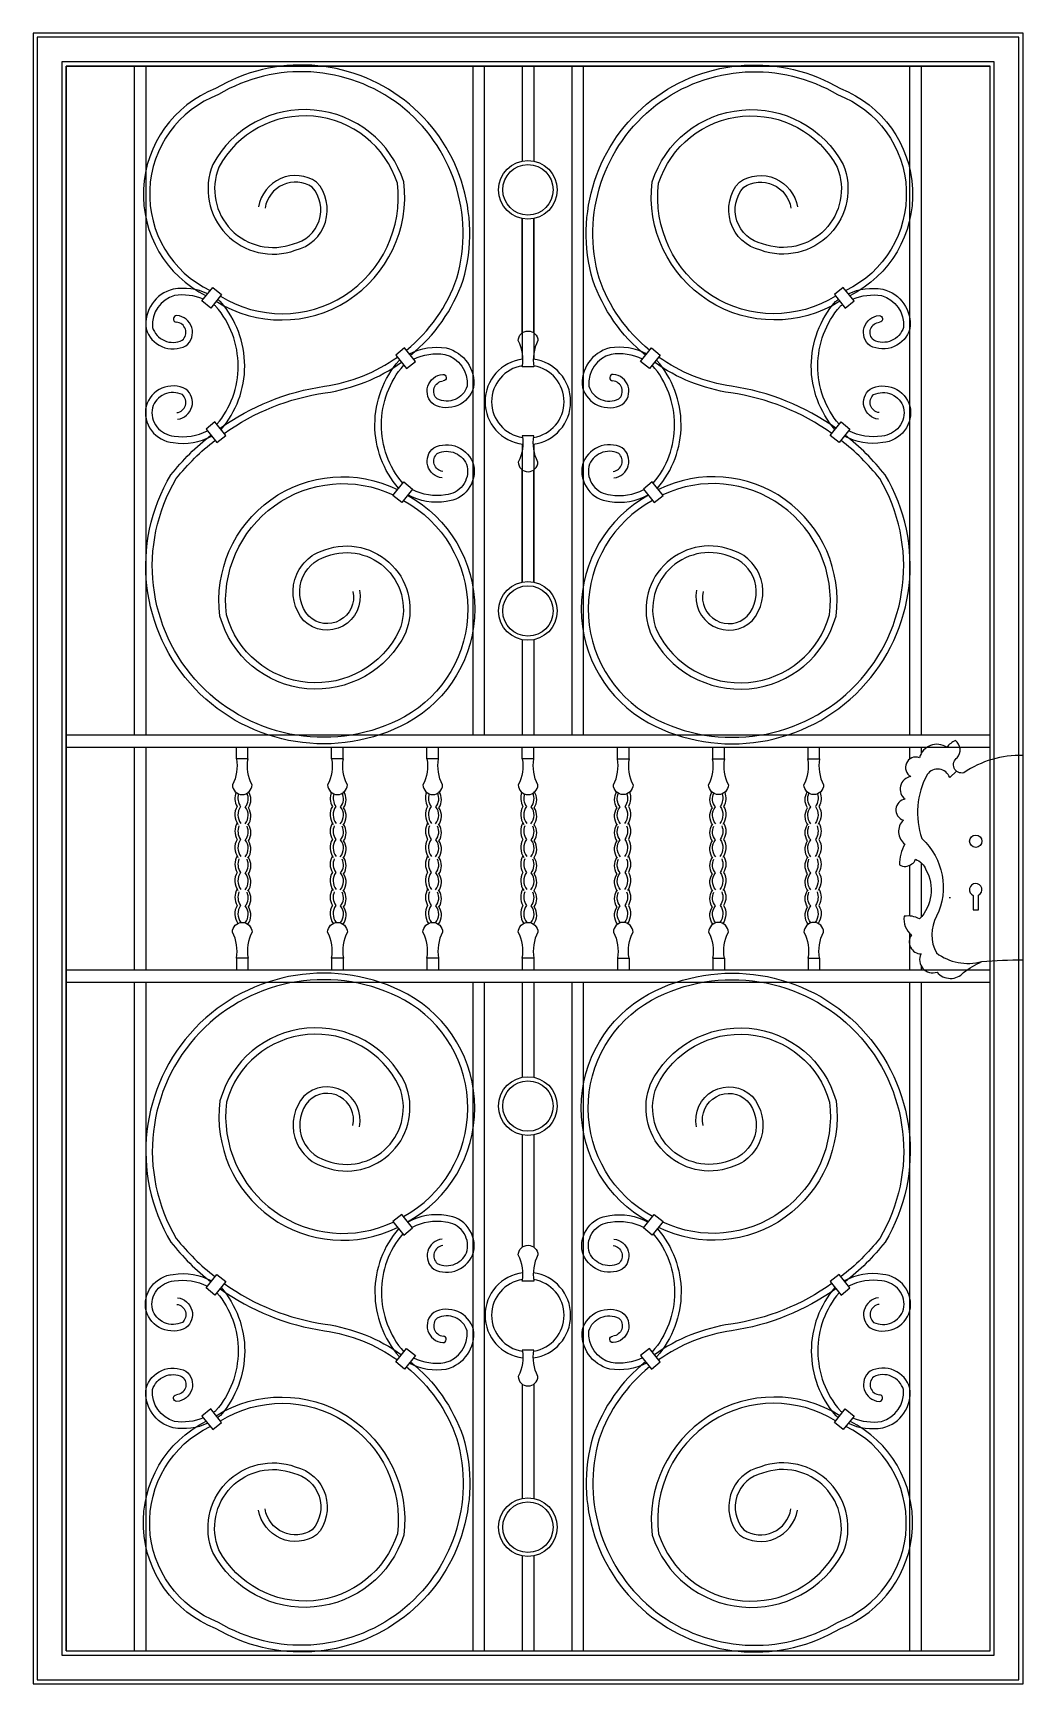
# Model space of a CAD drawing. Header units: metres. Extents: x 0 to 1200, y 0 to 2000.
import ezdxf

# ---------------------------------------------------------------- set-up
doc = ezdxf.new("R2010")
doc.units = ezdxf.units.M
for name, color, linetype in [('3', 3, 'Continuous'), ('4', 4, 'Continuous'), ('BH', 3, 'Continuous')]:
    doc.layers.add(name, color=color, linetype=linetype)

msp = doc.modelspace()

# ---------------------------------------------------------------- hatches: boundary and pattern name
at = {"layer": 'BH'}
h = msp.add_hatch(dxfattribs=at)
h.set_pattern_fill('DOTS', scale=95)
h.paths.add_polyline_path([(1054.96, 1046.57, 0.46), (1056.96, 1017.34, 0.14), (1050.16, 992.26, 0.33), (1065.08, 993.52, 0.24), (1069.65, 999.09, -0.21), (1082.33, 986.42, -0.33), (1074.45, 926.75, 0.18), (1056.06, 929.97, 0.27), (1064.65, 907.44, 0.59), (1076.47, 884.37, 0.68), (1095.8, 862.37, 0.46), (1128.03, 861.87, -0.05), (1149.84, 875.11, -0.23), (1095.08, 885.53, -0.26), (1095.34, 930.03, 0.33), (1077.4, 1024.04, -0.21), (1083.93, 1101.93, -0.6), (1111.14, 1098.2), (1119.42, 1105.88, -0.5), (1120.29, 1122.14, 0.44), (1118, 1142.75, 0.12), (1107.69, 1134.73, 0.51), (1074.45, 1122.14, 0.93), (1064.13, 1099.24, 0.67), (1057.25, 1071.76, 0.81)])
h = msp.add_hatch(dxfattribs=at)
h.set_pattern_fill('DOTS', scale=200)
h.paths.add_polyline_path([(1199.05, 1124.78, 0.16), (1128.32, 1103.82, -0.24), (1119.42, 1105.88), (1111.14, 1098.2, 0.6), (1083.93, 1101.93, 0.21), (1077.4, 1024.04, -0.33), (1095.34, 930.03, 0.26), (1095.08, 885.53, 0.23), (1149.84, 875.11), (1150.09, 875.23, -0.02), (1199.05, 877.16)])
h.paths.add_polyline_path([(1150.18, 1020.93, -1), (1135.18, 1020.93, -1)])
h.paths.add_polyline_path([(1146.15, 955.51), (1146.15, 937.64), (1139.77, 937.64), (1139.77, 955.25, -4.48)])

# ---------------------------------------------------------------- linework, layer by layer
at = {"layer": '3'}
for p, q in [((40, 1960), (1160, 1960)), ((40, 40), (40, 1960)), ((123, 1150), (123, 1960)), ((137, 1150), (137, 1960)), ((533, 1960), (533, 1150)), ((547, 1960), (547, 1150)), ((593, 1960), (593, 1845)), ((607, 1960), (607, 1844.96)), ((653, 1960), (653, 1150)), ((667, 1960), (667, 1150)), ((1063, 1150), (1063, 1960)), ((1077, 1150), (1077, 1960)), ((1160, 40), (1160, 1960)), ((593, 1636.7), (593, 1775.2)), ((593, 1775.2), (593, 1604.85)), ((607, 1636.84), (607, 1775.24)), ((607, 1775.24), (607, 1604.8)), ((593, 1501.99), (593, 1334.8)), ((607, 1502.04), (607, 1334.76)), ((593, 1334.8), (593, 1470.93)), ((607, 1334.76), (607, 1470.79)), ((593, 1265), (593, 1150)), ((607, 1265.04), (607, 1150)), ((40, 1150), (1160, 1150)), ((40, 1135), (1160, 1135)), ((123, 865), (123, 1135)), ((137, 865), (137, 1135)), ((246.5, 1120.85), (246.5, 1135)), ((260.5, 1119.71), (260.5, 1135)), ((362, 1120.85), (362, 1135)), ((376, 1119.71), (376, 1135)), ((477.5, 1120.85), (477.5, 1135)), ((491.5, 1119.71), (491.5, 1135)), ((593, 1120.85), (593, 1135)), ((607, 1119.71), (607, 1135)), ((708.5, 1119.71), (708.5, 1135)), ((722.5, 1120.85), (722.5, 1135)), ((824, 1119.71), (824, 1135)), ((838, 1120.85), (838, 1135)), ((939.5, 1119.71), (939.5, 1135)), ((953.5, 1120.85), (953.5, 1135)), ((1063, 1120.74), (1063, 1135)), ((1077, 1127.98), (1077, 1135)), ((1063, 1099.03), (1063, 1099.92)), ((1063, 930.33), (1063, 992.05)), ((1077, 929.6), (1077, 994.37)), ((1063, 865), (1063, 908.9)), ((260.5, 880.29), (260.5, 865)), ((376, 880.29), (376, 865)), ((491.5, 880.29), (491.5, 865)), ((607, 880.29), (607, 865)), ((708.5, 880.29), (708.5, 865)), ((824, 880.29), (824, 865)), ((939.5, 880.29), (939.5, 865)), ((40, 865), (1160, 865)), ((246.5, 879.15), (246.5, 865)), ((362, 879.15), (362, 865)), ((477.5, 879.15), (477.5, 865)), ((593, 879.15), (593, 865)), ((722.5, 879.15), (722.5, 865)), ((838, 879.15), (838, 865)), ((953.5, 879.15), (953.5, 865)), ((1077, 865), (1077, 869)), ((40, 850), (1160, 850)), ((123, 40), (123, 850)), ((137, 40), (137, 850)), ((533, 850), (533, 40)), ((547, 850), (547, 40)), ((593, 850), (593, 735)), ((607, 850), (607, 734.96)), ((653, 850), (653, 40)), ((667, 850), (667, 40)), ((1063, 40), (1063, 850)), ((1077, 40), (1077, 850)), ((593, 665.2), (593, 529.07)), ((607, 665.24), (607, 529.21)), ((593, 363.3), (593, 224.8)), ((607, 363.16), (607, 224.76)), ((593, 155), (593, 40)), ((607, 155.04), (607, 40)), ((40, 40), (1160, 40))]:
    msp.add_line(p, q, dxfattribs=at)
for points in [[(1195, 5), (1195, 1995), (5, 1995), (5, 5)], [(1165, 35), (1165, 1965), (35, 1965), (35, 35)]]:
    msp.add_lwpolyline(points, close=True, dxfattribs=at)
for points in [[(457.62, 1609.65, 0.14), (521.33, 1700.45, 0.68), (221.23, 1932.66, 0.65), (209.71, 1681.69)], [(742.38, 1609.65, -0.14), (678.67, 1700.45, -0.68), (978.77, 1932.66, -0.65), (990.29, 1681.69)], [(452.6, 1615.88, 0.14), (513.71, 1702.89, 0.68), (224.71, 1925.43, 0.66), (214.86, 1688.08)], [(747.4, 1615.88, -0.14), (686.29, 1702.89, -0.68), (975.29, 1925.43, -0.66), (985.14, 1688.08)], [(222.1, 1675.02, 0.63), (449.51, 1819.77, 0.66), (217.95, 1840.81, 0.65), (317.89, 1736.89, 0.57), (343.8, 1819.5, 0.55), (273.47, 1789.25)], [(977.9, 1675.02, -0.63), (750.49, 1819.77, -0.66), (982.05, 1840.81, -0.65), (882.11, 1736.89, -0.57), (856.2, 1819.5, -0.55), (926.53, 1789.25)], [(227.15, 1681.3, 0.63), (441.66, 1818.05, 0.66), (225.21, 1837.43, 0.65), (315.65, 1744.58, 0.57), (338.5, 1813.41, 0.54), (281.36, 1787.96)], [(972.85, 1681.3, -0.63), (758.34, 1818.05, -0.66), (974.79, 1837.43, -0.65), (884.35, 1744.58, -0.57), (861.5, 1813.41, -0.54), (918.64, 1787.96)], [(211.73, 1684.19, 0.15), (170.08, 1689.67, 0.38), (136.99, 1641.77, 0.47), (185.37, 1621.12, 0.69), (174.29, 1657.71, 0.98), (173.75, 1649.73)], [(206.53, 1677.74, 0.14), (171.7, 1681.83, 0.37), (144.86, 1643.39, 0.46), (181.01, 1627.89, 0.67), (173.75, 1649.73)], [(988.27, 1684.19, -0.15), (1029.92, 1689.67, -0.38), (1063.01, 1641.77, -0.47), (1014.63, 1621.12, -0.69), (1025.71, 1657.71, -0.98), (1026.25, 1649.73)], [(993.47, 1677.74, -0.14), (1028.3, 1681.83, -0.37), (1055.14, 1643.39, -0.46), (1018.99, 1627.89, -0.67), (1026.25, 1649.73)], [(222.84, 1525.98, 0.18), (248.67, 1596.74, 0.18), (221.77, 1668.76, 0.01), (218.83, 1670.96, 0.01)], [(227.95, 1519.64, 0.18), (256.67, 1596.74, 0.18), (227.33, 1674.56, 0.02), (223.86, 1677.2, 0.02)], [(972.05, 1519.64, -0.18), (943.33, 1596.74, -0.18), (972.67, 1674.56, -0.02), (976.14, 1677.2, -0.02)], [(977.16, 1525.98, -0.18), (951.33, 1596.74, -0.18), (978.23, 1668.76, -0.01), (981.17, 1670.96, -0.01)], [(226.76, 1521.12, -0.12), (353.17, 1572.04, 0.12), (441.64, 1607.45, 0.12)], [(231.79, 1514.88, -0.12), (354.32, 1564.12, 0.12), (446.67, 1601.21, 0.12)], [(443.09, 1448.46, -0.18), (414.41, 1525.52, -0.18), (443.75, 1603.34), (444.48, 1603.92)], [(456.18, 1611.44, -0.16), (501, 1618.44, -0.38), (534.09, 1570.54, -0.47), (485.71, 1549.9, -0.69), (496.78, 1586.48, -0.98), (497.32, 1578.5)], [(461.32, 1605.06, -0.15), (499.37, 1610.6, -0.37), (526.22, 1572.17, -0.46), (490.06, 1556.66, -0.67), (497.32, 1578.5)], [(743.82, 1611.44, 0.16), (699, 1618.44, 0.38), (665.91, 1570.54, 0.47), (714.29, 1549.9, 0.69), (703.22, 1586.48, 0.98), (702.68, 1578.5)], [(738.68, 1605.06, 0.15), (700.63, 1610.6, 0.37), (673.78, 1572.17, 0.46), (709.94, 1556.66, 0.67), (702.68, 1578.5)], [(968.21, 1514.88, 0.12), (845.68, 1564.12, -0.12), (753.33, 1601.21, -0.12)], [(756.91, 1448.46, 0.18), (785.59, 1525.52, 0.18), (756.25, 1603.34), (755.52, 1603.92)], [(973.24, 1521.12, 0.12), (846.83, 1572.04, -0.12), (758.36, 1607.45, -0.12)], [(448.19, 1454.8, -0.18), (422.41, 1525.52, -0.18), (449.31, 1597.54), (449.5, 1597.69)], [(751.81, 1454.8, 0.18), (777.59, 1525.52, 0.18), (750.69, 1597.54), (750.5, 1597.69)], [(175.27, 1532.18, 0.67), (185.37, 1568.66, 0.47), (136.99, 1548.02, 0.45), (170.08, 1503.82, 0.17), (216.58, 1511.72, 0.17)], [(174.36, 1540.13, 0.65), (181.02, 1561.9, 0.46), (144.76, 1546.08, 0.45), (171.06, 1511.76, 0.16), (211.47, 1518.06, 0.16)], [(1024.73, 1532.18, -0.67), (1014.63, 1568.66, -0.47), (1063.01, 1548.02, -0.45), (1029.92, 1503.82, -0.17), (983.42, 1511.72, -0.17)], [(1025.64, 1540.13, -0.65), (1018.98, 1561.9, -0.46), (1055.24, 1546.08, -0.45), (1028.94, 1511.76, -0.16), (988.53, 1518.06, -0.16)], [(454.12, 1440.11, -0.59), (454.03, 1164.43, -0.76), (167.13, 1464.78, -0.06), (215.67, 1512.85)], [(449.02, 1433.79), (449.12, 1433.73, -0.59), (450.22, 1171.47, -0.76), (173.73, 1460.22, -0.06), (220.69, 1506.62)], [(495.8, 1460.96, -0.67), (485.71, 1497.43, -0.47), (534.09, 1476.79, -0.45), (501, 1432.59, -0.17), (454.44, 1440.52, -0.17)], [(745.88, 1440.11, 0.59), (745.97, 1164.43, 0.76), (1032.87, 1464.78, 0.06), (984.33, 1512.85)], [(704.2, 1460.96, 0.67), (714.29, 1497.43, 0.47), (665.91, 1476.79, 0.45), (699, 1432.59, 0.17), (745.56, 1440.52, 0.17)], [(750.98, 1433.79), (750.88, 1433.73, 0.59), (749.78, 1171.47, 0.76), (1026.27, 1460.22, 0.06), (979.31, 1506.62)], [(496.72, 1468.9, -0.65), (490.06, 1490.67, -0.46), (526.32, 1474.85, -0.45), (500.02, 1440.54, -0.16), (459.55, 1446.86, -0.16)], [(703.28, 1468.9, 0.65), (709.94, 1490.67, 0.46), (673.68, 1474.85, 0.45), (699.98, 1440.54, 0.16), (740.45, 1446.86, 0.16)], [(395.62, 1324.95, -0.74), (328.42, 1288.01, -0.55), (353.68, 1373.93, -0.65), (451.35, 1272.86, -0.69), (226.65, 1293.49, -0.6), (441.77, 1446.83, -0.6)], [(804.38, 1324.95, 0.74), (871.58, 1288.01, 0.55), (846.32, 1373.93, 0.65), (748.65, 1272.86, 0.69), (973.35, 1293.49, 0.6), (758.23, 1446.83, 0.6)], [(387.8, 1323.27, -0.74), (334.23, 1293.51, -0.55), (356.13, 1366.31, -0.65), (444.02, 1276.09, -0.69), (234.52, 1295.05, -0.59), (436.62, 1440.43, -0.59)], [(812.2, 1323.27, 0.74), (865.77, 1293.51, 0.55), (843.87, 1366.31, 0.65), (755.98, 1276.09, 0.69), (965.48, 1295.05, 0.59), (763.38, 1440.43, 0.59)], [(1200, 1124.75, 0.16), (1128.32, 1103.82, -0.84), (1120.29, 1122.14, 0.44), (1118, 1142.75, 0.12), (1107.69, 1134.73, 0.51), (1074.45, 1122.14, 0.93), (1064.13, 1099.24, 0.67), (1057.25, 1071.76, 0.81), (1054.96, 1046.57, 0.46), (1056.96, 1017.34, 0.14), (1050.16, 992.26, 0.33), (1065.08, 993.52, 0.24), (1069.65, 999.09, -0.21), (1082.33, 986.42, -0.33), (1074.45, 926.75, 0.18), (1056.06, 929.97, 0.27), (1064.65, 907.44, 0.59), (1076.47, 884.37, 0.68), (1095.8, 862.37, 0.46), (1128.03, 861.87, -0.05), (1150.09, 875.23, -0.02), (1200, 877.15, -0.02)], [(241.67, 1089.17, 0.98), (265.53, 1089.17, -0.17), (260.7, 1120.9), (246.49, 1120.9, -0.17), (241.67, 1089.17)], [(357.17, 1089.17, 0.98), (381.03, 1089.17, -0.17), (376.2, 1120.9), (361.99, 1120.9, -0.17), (357.17, 1089.17)], [(472.67, 1089.17, 0.98), (496.53, 1089.17, -0.17), (491.7, 1120.9), (477.49, 1120.9, -0.17), (472.67, 1089.17)], [(588.17, 1089.17, 0.98), (612.03, 1089.17, -0.17), (607.2, 1120.9), (592.99, 1120.9, -0.17), (588.17, 1089.17)], [(727.33, 1089.17, -0.98), (703.47, 1089.17, 0.17), (708.3, 1120.9), (722.51, 1120.9, 0.17), (727.33, 1089.17)], [(842.83, 1089.17, -0.98), (818.97, 1089.17, 0.17), (823.8, 1120.9), (838.01, 1120.9, 0.17), (842.83, 1089.17)], [(958.33, 1089.17, -0.98), (934.47, 1089.17, 0.17), (939.3, 1120.9), (953.51, 1120.9, 0.17), (958.33, 1089.17)], [(1119.42, 1105.88), (1111.14, 1098.2, 0.6), (1083.93, 1101.93, 0.21), (1077.4, 1024.04, -0.33), (1095.34, 930.03, 0.26), (1095.08, 885.53, 0.23), (1149.84, 875.11)], [(246.01, 1080.19, 0.22), (247.34, 1063.07)], [(261.05, 1061.27, 0.3), (261.05, 1081.27)], [(361.51, 1080.19, 0.22), (362.84, 1063.07)], [(376.55, 1061.27, 0.3), (376.55, 1081.27)], [(477.01, 1080.19, 0.22), (478.34, 1063.07)], [(492.05, 1061.27, 0.3), (492.05, 1081.27)], [(592.51, 1080.19, 0.22), (593.84, 1063.07)], [(607.55, 1061.27, 0.3), (607.55, 1081.27)], [(707.95, 1061.27, -0.3), (707.95, 1081.27)], [(722.99, 1080.19, -0.22), (721.66, 1063.07)], [(823.45, 1061.27, -0.3), (823.45, 1081.27)], [(838.49, 1080.19, -0.22), (837.16, 1063.07)], [(938.95, 1061.27, -0.3), (938.95, 1081.27)], [(953.99, 1080.19, -0.22), (952.66, 1063.07)], [(247.34, 1063.07, 0.29), (248.41, 1041.35, 0.25)], [(251.61, 1063.07, 0.34), (252.09, 1042.44, 0.25)], [(249.17, 1078.31, 0.24), (251.61, 1063.07)], [(256.99, 1042.04, 0.36), (257.37, 1062.5)], [(257.37, 1062.5, 0.28), (259.4, 1079.17)], [(260.42, 1040.39, 0.32), (261.05, 1061.27)], [(362.84, 1063.07, 0.29), (363.91, 1041.35, 0.25)], [(367.11, 1063.07, 0.34), (367.59, 1042.44, 0.25)], [(364.67, 1078.31, 0.24), (367.11, 1063.07)], [(372.49, 1042.04, 0.36), (372.87, 1062.5)], [(372.87, 1062.5, 0.28), (374.9, 1079.17)], [(375.92, 1040.39, 0.32), (376.55, 1061.27)], [(478.34, 1063.07, 0.29), (479.41, 1041.35, 0.25)], [(482.61, 1063.07, 0.34), (483.09, 1042.44, 0.25)], [(480.17, 1078.31, 0.24), (482.61, 1063.07)], [(487.99, 1042.04, 0.36), (488.37, 1062.5)], [(488.37, 1062.5, 0.28), (490.4, 1079.17)], [(491.42, 1040.39, 0.32), (492.05, 1061.27)], [(593.84, 1063.07, 0.29), (594.91, 1041.35, 0.25)], [(598.11, 1063.07, 0.34), (598.59, 1042.44, 0.25)], [(595.67, 1078.31, 0.24), (598.11, 1063.07)], [(603.49, 1042.04, 0.36), (603.87, 1062.5)], [(603.87, 1062.5, 0.28), (605.9, 1079.17)], [(606.92, 1040.39, 0.32), (607.55, 1061.27)], [(708.58, 1040.39, -0.32), (707.95, 1061.27)], [(712.01, 1042.04, -0.36), (711.63, 1062.5)], [(711.63, 1062.5, -0.28), (709.6, 1079.17)], [(717.39, 1063.07, -0.34), (716.91, 1042.44, -0.25)], [(719.83, 1078.31, -0.24), (717.39, 1063.07)], [(721.66, 1063.07, -0.29), (720.59, 1041.35, -0.25)], [(824.08, 1040.39, -0.32), (823.45, 1061.27)], [(827.51, 1042.04, -0.36), (827.13, 1062.5)], [(827.13, 1062.5, -0.28), (825.1, 1079.17)], [(832.89, 1063.07, -0.34), (832.41, 1042.44, -0.25)], [(835.33, 1078.31, -0.24), (832.89, 1063.07)], [(837.16, 1063.07, -0.29), (836.09, 1041.35, -0.25)], [(939.58, 1040.39, -0.32), (938.95, 1061.27)], [(943.01, 1042.04, -0.36), (942.63, 1062.5)], [(942.63, 1062.5, -0.28), (940.6, 1079.17)], [(948.39, 1063.07, -0.34), (947.91, 1042.44, -0.25)], [(950.83, 1078.31, -0.24), (948.39, 1063.07)], [(952.66, 1063.07, -0.29), (951.59, 1041.35, -0.25)], [(247.34, 1043.07, 0.26), (247.34, 1023.07, 0.26)], [(261.05, 1021.27, 0.3), (261.05, 1041.27)], [(362.84, 1043.07, 0.26), (362.84, 1023.07, 0.26)], [(376.55, 1021.27, 0.3), (376.55, 1041.27)], [(478.34, 1043.07, 0.26), (478.34, 1023.07, 0.26)], [(492.05, 1021.27, 0.3), (492.05, 1041.27)], [(593.84, 1043.07, 0.26), (593.84, 1023.07, 0.26)], [(607.55, 1021.27, 0.3), (607.55, 1041.27)], [(707.95, 1021.27, -0.3), (707.95, 1041.27)], [(721.66, 1043.07, -0.26), (721.66, 1023.07, -0.26)], [(823.45, 1021.27, -0.3), (823.45, 1041.27)], [(837.16, 1043.07, -0.26), (837.16, 1023.07, -0.26)], [(938.95, 1021.27, -0.3), (938.95, 1041.27)], [(952.66, 1043.07, -0.26), (952.66, 1023.07, -0.26)], [(247.34, 1023.07, 0.29), (248.41, 1001.35, 0.25)], [(251.61, 1023.07, 0.34), (252.09, 1002.44, 0.25)], [(249.69, 1039.7, 0.26), (251.61, 1023.07, 0.26)], [(256.99, 1002.04, 0.36), (257.37, 1022.5)], [(257.37, 1022.5, 0.28), (259.4, 1039.17)], [(260.42, 1000.39, 0.32), (261.05, 1021.27)], [(362.84, 1023.07, 0.29), (363.91, 1001.35, 0.25)], [(367.11, 1023.07, 0.34), (367.59, 1002.44, 0.25)], [(365.19, 1039.7, 0.26), (367.11, 1023.07, 0.26)], [(372.49, 1002.04, 0.36), (372.87, 1022.5)], [(372.87, 1022.5, 0.28), (374.9, 1039.17)], [(375.92, 1000.39, 0.32), (376.55, 1021.27)], [(478.34, 1023.07, 0.29), (479.41, 1001.35, 0.25)], [(482.61, 1023.07, 0.34), (483.09, 1002.44, 0.25)], [(480.69, 1039.7, 0.26), (482.61, 1023.07, 0.26)], [(487.99, 1002.04, 0.36), (488.37, 1022.5)], [(488.37, 1022.5, 0.28), (490.4, 1039.17)], [(491.42, 1000.39, 0.32), (492.05, 1021.27)], [(593.84, 1023.07, 0.29), (594.91, 1001.35, 0.25)], [(598.11, 1023.07, 0.34), (598.59, 1002.44, 0.25)], [(596.19, 1039.7, 0.26), (598.11, 1023.07, 0.26)], [(603.49, 1002.04, 0.36), (603.87, 1022.5)], [(603.87, 1022.5, 0.28), (605.9, 1039.17)], [(606.92, 1000.39, 0.32), (607.55, 1021.27)], [(708.58, 1000.39, -0.32), (707.95, 1021.27)], [(712.01, 1002.04, -0.36), (711.63, 1022.5)], [(711.63, 1022.5, -0.28), (709.6, 1039.17)], [(717.39, 1023.07, -0.34), (716.91, 1002.44, -0.25)], [(719.31, 1039.7, -0.26), (717.39, 1023.07, -0.26)], [(721.66, 1023.07, -0.29), (720.59, 1001.35, -0.25)], [(824.08, 1000.39, -0.32), (823.45, 1021.27)], [(827.51, 1002.04, -0.36), (827.13, 1022.5)], [(827.13, 1022.5, -0.28), (825.1, 1039.17)], [(832.89, 1023.07, -0.34), (832.41, 1002.44, -0.25)], [(834.81, 1039.7, -0.26), (832.89, 1023.07, -0.26)], [(837.16, 1023.07, -0.29), (836.09, 1001.35, -0.25)], [(939.58, 1000.39, -0.32), (938.95, 1021.27)], [(943.01, 1002.04, -0.36), (942.63, 1022.5)], [(942.63, 1022.5, -0.28), (940.6, 1039.17)], [(948.39, 1023.07, -0.34), (947.91, 1002.44, -0.25)], [(950.31, 1039.7, -0.26), (948.39, 1023.07, -0.26)], [(952.66, 1023.07, -0.29), (951.59, 1001.35, -0.25)], [(247.34, 1003.07, 0.26), (247.34, 983.07, 0.26)], [(261.05, 981.27, 0.3), (261.05, 1001.27)], [(362.84, 1003.07, 0.26), (362.84, 983.07, 0.26)], [(376.55, 981.27, 0.3), (376.55, 1001.27)], [(478.34, 1003.07, 0.26), (478.34, 983.07, 0.26)], [(492.05, 981.27, 0.3), (492.05, 1001.27)], [(593.84, 1003.07, 0.26), (593.84, 983.07, 0.26)], [(607.55, 981.27, 0.3), (607.55, 1001.27)], [(707.95, 981.27, -0.3), (707.95, 1001.27)], [(721.66, 1003.07, -0.26), (721.66, 983.07, -0.26)], [(823.45, 981.27, -0.3), (823.45, 1001.27)], [(837.16, 1003.07, -0.26), (837.16, 983.07, -0.26)], [(938.95, 981.27, -0.3), (938.95, 1001.27)], [(952.66, 1003.07, -0.26), (952.66, 983.07, -0.26)], [(247.34, 983.07, 0.29), (248.41, 961.35, 0.25)], [(251.61, 983.07, 0.34), (252.09, 962.44, 0.25)], [(249.69, 999.7, 0.26), (251.61, 983.07, 0.26)], [(256.99, 962.04, 0.36), (257.37, 982.5)], [(257.37, 982.5, 0.28), (259.4, 999.17)], [(260.42, 960.39, 0.32), (261.05, 981.27)], [(362.84, 983.07, 0.29), (363.91, 961.35, 0.25)], [(367.11, 983.07, 0.34), (367.59, 962.44, 0.25)], [(365.19, 999.7, 0.26), (367.11, 983.07, 0.26)], [(372.49, 962.04, 0.36), (372.87, 982.5)], [(372.87, 982.5, 0.28), (374.9, 999.17)], [(375.92, 960.39, 0.32), (376.55, 981.27)], [(478.34, 983.07, 0.29), (479.41, 961.35, 0.25)], [(482.61, 983.07, 0.34), (483.09, 962.44, 0.25)], [(480.69, 999.7, 0.26), (482.61, 983.07, 0.26)], [(487.99, 962.04, 0.36), (488.37, 982.5)], [(488.37, 982.5, 0.28), (490.4, 999.17)], [(491.42, 960.39, 0.32), (492.05, 981.27)], [(593.84, 983.07, 0.29), (594.91, 961.35, 0.25)], [(598.11, 983.07, 0.34), (598.59, 962.44, 0.25)], [(596.19, 999.7, 0.26), (598.11, 983.07, 0.26)], [(603.49, 962.04, 0.36), (603.87, 982.5)], [(603.87, 982.5, 0.28), (605.9, 999.17)], [(606.92, 960.39, 0.32), (607.55, 981.27)], [(708.58, 960.39, -0.32), (707.95, 981.27)], [(712.01, 962.04, -0.36), (711.63, 982.5)], [(711.63, 982.5, -0.28), (709.6, 999.17)], [(717.39, 983.07, -0.34), (716.91, 962.44, -0.25)], [(719.31, 999.7, -0.26), (717.39, 983.07, -0.26)], [(721.66, 983.07, -0.29), (720.59, 961.35, -0.25)], [(824.08, 960.39, -0.32), (823.45, 981.27)], [(827.51, 962.04, -0.36), (827.13, 982.5)], [(827.13, 982.5, -0.28), (825.1, 999.17)], [(832.89, 983.07, -0.34), (832.41, 962.44, -0.25)], [(834.81, 999.7, -0.26), (832.89, 983.07, -0.26)], [(837.16, 983.07, -0.29), (836.09, 961.35, -0.25)], [(939.58, 960.39, -0.32), (938.95, 981.27)], [(943.01, 962.04, -0.36), (942.63, 982.5)], [(942.63, 982.5, -0.28), (940.6, 999.17)], [(948.39, 983.07, -0.34), (947.91, 962.44, -0.25)], [(950.31, 999.7, -0.26), (948.39, 983.07, -0.26)], [(952.66, 983.07, -0.29), (951.59, 961.35, -0.25)], [(247.34, 963.07, 0.26), (247.34, 943.07, 0.26)], [(261.05, 941.27, 0.3), (261.05, 961.27)], [(362.84, 963.07, 0.26), (362.84, 943.07, 0.26)], [(376.55, 941.27, 0.3), (376.55, 961.27)], [(478.34, 963.07, 0.26), (478.34, 943.07, 0.26)], [(492.05, 941.27, 0.3), (492.05, 961.27)], [(593.84, 963.07, 0.26), (593.84, 943.07, 0.26)], [(607.55, 941.27, 0.3), (607.55, 961.27)], [(707.95, 941.27, -0.3), (707.95, 961.27)], [(721.66, 963.07, -0.26), (721.66, 943.07, -0.26)], [(823.45, 941.27, -0.3), (823.45, 961.27)], [(837.16, 963.07, -0.26), (837.16, 943.07, -0.26)], [(938.95, 941.27, -0.3), (938.95, 961.27)], [(952.66, 963.07, -0.26), (952.66, 943.07, -0.26)], [(247.34, 943.07, 0.29), (248.41, 921.35, 0.25)], [(251.61, 943.07, 0.34), (252.09, 922.44, 0.25)], [(249.69, 959.7, 0.26), (251.61, 943.07, 0.26)], [(256.99, 922.04, 0.36), (257.37, 942.5)], [(257.37, 942.5, 0.28), (259.4, 959.17)], [(260.42, 920.39, 0.32), (261.05, 941.27)], [(362.84, 943.07, 0.29), (363.91, 921.35, 0.25)], [(367.11, 943.07, 0.34), (367.59, 922.44, 0.25)], [(365.19, 959.7, 0.26), (367.11, 943.07, 0.26)], [(372.49, 922.04, 0.36), (372.87, 942.5)], [(372.87, 942.5, 0.28), (374.9, 959.17)], [(375.92, 920.39, 0.32), (376.55, 941.27)], [(478.34, 943.07, 0.29), (479.41, 921.35, 0.25)], [(482.61, 943.07, 0.34), (483.09, 922.44, 0.25)], [(480.69, 959.7, 0.26), (482.61, 943.07, 0.26)], [(487.99, 922.04, 0.36), (488.37, 942.5)], [(488.37, 942.5, 0.28), (490.4, 959.17)], [(491.42, 920.39, 0.32), (492.05, 941.27)], [(593.84, 943.07, 0.29), (594.91, 921.35, 0.25)], [(598.11, 943.07, 0.34), (598.59, 922.44, 0.25)], [(596.19, 959.7, 0.26), (598.11, 943.07, 0.26)], [(603.49, 922.04, 0.36), (603.87, 942.5)], [(603.87, 942.5, 0.28), (605.9, 959.17)], [(606.92, 920.39, 0.32), (607.55, 941.27)], [(708.58, 920.39, -0.32), (707.95, 941.27)], [(712.01, 922.04, -0.36), (711.63, 942.5)], [(711.63, 942.5, -0.28), (709.6, 959.17)], [(717.39, 943.07, -0.34), (716.91, 922.44, -0.25)], [(719.31, 959.7, -0.26), (717.39, 943.07, -0.26)], [(721.66, 943.07, -0.29), (720.59, 921.35, -0.25)], [(824.08, 920.39, -0.32), (823.45, 941.27)], [(827.51, 922.04, -0.36), (827.13, 942.5)], [(827.13, 942.5, -0.28), (825.1, 959.17)], [(832.89, 943.07, -0.34), (832.41, 922.44, -0.25)], [(834.81, 959.7, -0.26), (832.89, 943.07, -0.26)], [(837.16, 943.07, -0.29), (836.09, 921.35, -0.25)], [(939.58, 920.39, -0.32), (938.95, 941.27)], [(943.01, 922.04, -0.36), (942.63, 942.5)], [(942.63, 942.5, -0.28), (940.6, 959.17)], [(948.39, 943.07, -0.34), (947.91, 922.44, -0.25)], [(950.31, 959.7, -0.26), (948.39, 943.07, -0.26)], [(952.66, 943.07, -0.29), (951.59, 921.35, -0.25)], [(241.67, 910.83, -0.98), (265.53, 910.83, 0.17), (260.7, 879.1), (246.49, 879.1, 0.17), (241.67, 910.83)], [(357.17, 910.83, -0.98), (381.03, 910.83, 0.17), (376.2, 879.1), (361.99, 879.1, 0.17), (357.17, 910.83)], [(472.67, 910.83, -0.98), (496.53, 910.83, 0.17), (491.7, 879.1), (477.49, 879.1, 0.17), (472.67, 910.83)], [(588.17, 910.83, -0.98), (612.03, 910.83, 0.17), (607.2, 879.1), (592.99, 879.1, 0.17), (588.17, 910.83)], [(727.33, 910.83, 0.98), (703.47, 910.83, -0.17), (708.3, 879.1), (722.51, 879.1, -0.17), (727.33, 910.83)], [(842.83, 910.83, 0.98), (818.97, 910.83, -0.17), (823.8, 879.1), (838.01, 879.1, -0.17), (842.83, 910.83)], [(958.33, 910.83, 0.98), (934.47, 910.83, -0.17), (939.3, 879.1), (953.51, 879.1, -0.17), (958.33, 910.83)], [(454.12, 559.89, 0.59), (454.03, 835.57, 0.76), (167.13, 535.22, 0.06), (215.67, 487.15)], [(745.88, 559.89, -0.59), (745.97, 835.57, -0.76), (1032.87, 535.22, -0.06), (984.33, 487.15)], [(449.02, 566.21), (449.12, 566.27, 0.59), (450.22, 828.53, 0.76), (173.73, 539.78, 0.06), (220.69, 493.38)], [(750.98, 566.21), (750.88, 566.27, -0.59), (749.78, 828.53, -0.76), (1026.27, 539.78, -0.06), (979.31, 493.38)], [(395.62, 675.05, 0.74), (328.42, 711.99, 0.55), (353.68, 626.07, 0.65), (451.35, 727.14, 0.69), (226.65, 706.51, 0.6), (441.77, 553.17, 0.6)], [(387.8, 676.73, 0.74), (334.23, 706.49, 0.55), (356.13, 633.69, 0.65), (444.02, 723.91, 0.69), (234.52, 704.95, 0.59), (436.62, 559.57, 0.59)], [(804.38, 675.05, -0.74), (871.58, 711.99, -0.55), (846.32, 626.07, -0.65), (748.65, 727.14, -0.69), (973.35, 706.51, -0.6), (758.23, 553.17, -0.6)], [(812.2, 676.73, -0.74), (865.77, 706.49, -0.55), (843.87, 633.69, -0.65), (755.98, 723.91, -0.69), (965.48, 704.95, -0.59), (763.38, 559.57, -0.59)], [(495.8, 539.04, 0.67), (485.71, 502.57, 0.47), (534.09, 523.21, 0.45), (501, 567.41, 0.17), (454.44, 559.48, 0.17)], [(496.72, 531.1, 0.65), (490.06, 509.33, 0.46), (526.32, 525.15, 0.45), (500.02, 559.46, 0.16), (459.55, 553.14, 0.16)], [(704.2, 539.04, -0.67), (714.29, 502.57, -0.47), (665.91, 523.21, -0.45), (699, 567.41, -0.17), (745.56, 559.48, -0.17)], [(703.28, 531.1, -0.65), (709.94, 509.33, -0.46), (673.68, 525.15, -0.45), (699.98, 559.46, -0.16), (740.45, 553.14, -0.16)], [(443.09, 551.54, 0.18), (414.41, 474.48, 0.18), (443.75, 396.66), (444.48, 396.08)], [(448.19, 545.2, 0.18), (422.41, 474.48, 0.18), (449.31, 402.46), (449.5, 402.31)], [(751.81, 545.2, -0.18), (777.59, 474.48, -0.18), (750.69, 402.46), (750.5, 402.31)], [(756.91, 551.54, -0.18), (785.59, 474.48, -0.18), (756.25, 396.66), (755.52, 396.08)], [(588.17, 519.71, -0.98), (612.03, 519.71, 0.17), (607.2, 487.97), (592.99, 487.97, 0.17), (588.17, 519.71)], [(175.27, 467.82, -0.67), (185.37, 431.34, -0.47), (136.99, 451.98, -0.45), (170.08, 496.18, -0.17), (216.58, 488.28, -0.17)], [(174.36, 459.87, -0.65), (181.02, 438.1, -0.46), (144.76, 453.92, -0.45), (171.06, 488.24, -0.16), (211.47, 481.94, -0.16)], [(227.95, 480.36, -0.18), (256.67, 403.26, -0.18), (227.33, 325.44, -0.02), (223.86, 322.8, -0.02)], [(231.79, 485.12, 0.12), (354.32, 435.88, -0.12), (446.67, 398.79, -0.12)], [(968.21, 485.12, -0.12), (845.68, 435.88, 0.12), (753.33, 398.79, 0.12)], [(972.05, 480.36, 0.18), (943.33, 403.26, 0.18), (972.67, 325.44, 0.02), (976.14, 322.8, 0.02)], [(1024.73, 467.82, 0.67), (1014.63, 431.34, 0.47), (1063.01, 451.98, 0.45), (1029.92, 496.18, 0.17), (983.42, 488.28, 0.17)], [(1025.64, 459.87, 0.65), (1018.98, 438.1, 0.46), (1055.24, 453.92, 0.45), (1028.94, 488.24, 0.16), (988.53, 481.94, 0.16)], [(222.84, 474.02, -0.18), (248.67, 403.26, -0.18), (221.77, 331.24, -0.01), (218.83, 329.04, -0.01)], [(226.76, 478.88, 0.12), (353.17, 427.96, -0.12), (441.64, 392.55, -0.12)], [(973.24, 478.88, -0.12), (846.83, 427.96, 0.12), (758.36, 392.55, 0.12)], [(977.16, 474.02, 0.18), (951.33, 403.26, 0.18), (978.23, 331.24, 0.01), (981.17, 329.04, 0.01)], [(456.18, 388.56, 0.16), (501, 381.56, 0.38), (534.09, 429.46, 0.47), (485.71, 450.1, 0.69), (496.78, 413.52, 0.98), (497.32, 421.5)], [(461.32, 394.94, 0.15), (499.37, 389.4, 0.37), (526.22, 427.83, 0.46), (490.06, 443.34, 0.67), (497.32, 421.5)], [(743.82, 388.56, -0.16), (699, 381.56, -0.38), (665.91, 429.46, -0.47), (714.29, 450.1, -0.69), (703.22, 413.52, -0.98), (702.68, 421.5)], [(738.68, 394.94, -0.15), (700.63, 389.4, -0.37), (673.78, 427.83, -0.46), (709.94, 443.34, -0.67), (702.68, 421.5)], [(588.17, 372.67, 0.98), (612.03, 372.67, -0.17), (607.2, 404.4), (592.99, 404.4, -0.17), (588.17, 372.67)], [(457.62, 390.35, -0.14), (521.33, 299.55, -0.68), (221.23, 67.34, -0.65), (209.71, 318.31)], [(211.73, 315.81, -0.15), (170.08, 310.33, -0.38), (136.99, 358.23, -0.47), (185.37, 378.88, -0.69), (174.29, 342.29, -0.98), (173.75, 350.27)], [(452.6, 384.12, -0.14), (513.71, 297.11, -0.68), (224.71, 74.57, -0.66), (214.86, 311.92)], [(742.38, 390.35, 0.14), (678.67, 299.55, 0.68), (978.77, 67.34, 0.65), (990.29, 318.31)], [(747.4, 384.12, 0.14), (686.29, 297.11, 0.68), (975.29, 74.57, 0.66), (985.14, 311.92)], [(988.27, 315.81, 0.15), (1029.92, 310.33, 0.38), (1063.01, 358.23, 0.47), (1014.63, 378.88, 0.69), (1025.71, 342.29, 0.98), (1026.25, 350.27)], [(206.53, 322.26, -0.14), (171.7, 318.17, -0.37), (144.86, 356.61, -0.46), (181.01, 372.11, -0.67), (173.75, 350.27)], [(993.47, 322.26, 0.14), (1028.3, 318.17, 0.37), (1055.14, 356.61, 0.46), (1018.99, 372.11, 0.67), (1026.25, 350.27)], [(222.1, 324.98, -0.63), (449.51, 180.23, -0.66), (217.95, 159.19, -0.65), (317.89, 263.11, -0.57), (343.8, 180.5, -0.55), (273.47, 210.75)], [(227.15, 318.7, -0.63), (441.66, 181.95, -0.66), (225.21, 162.57, -0.65), (315.65, 255.42, -0.57), (338.5, 186.59, -0.54), (281.36, 212.04)], [(977.9, 324.98, 0.63), (750.49, 180.23, 0.66), (982.05, 159.19, 0.65), (882.11, 263.11, 0.57), (856.2, 180.5, 0.55), (926.53, 210.75)], [(972.85, 318.7, 0.63), (758.34, 181.95, 0.66), (974.79, 162.57, 0.65), (884.35, 255.42, 0.57), (861.5, 186.59, 0.54), (918.64, 212.04)]]:
    msp.add_lwpolyline(points, format="xyb", dxfattribs=at)
msp.add_lwpolyline([(1139.77, 955.25), (1139.77, 937.64), (1146.15, 937.64), (1146.15, 955.51, 4.48)], format="xyb", close=True, dxfattribs=at)
for centre, radius in [((599.9, 1810.1), 35.57), ((599.9, 1810.1), 30.57), ((599.9, 1299.9), 35.57), ((599.9, 1299.9), 30.57), ((1142.68, 1020.93), 7.5), ((599.9, 700.1), 35.57), ((599.9, 700.1), 30.57), ((599.9, 189.9), 35.57), ((599.9, 189.9), 30.57)]:
    msp.add_circle(centre, radius, dxfattribs=at)
for centre, radius, start, end in [((599.82, 1553.42), 51.88, 96.67, 263.32), ((599.82, 1553.42), 51.88, 277.3, 82.71), ((599.82, 1553.42), 43.88, 98.68, 261.48), ((599.82, 1553.42), 43.88, 279.28, 80.56), ((599.82, 446.58), 51.88, 96.68, 263.33), ((599.82, 446.58), 43.88, 98.52, 261.32), ((599.82, 446.58), 51.88, 277.29, 82.7), ((599.82, 446.58), 43.88, 279.44, 80.72)]:
    msp.add_arc(centre, radius, start, end, dxfattribs=at)
at = {"layer": '4'}
for points in [[(1200, 0), (1200, 2000), (0, 2000), (0, 0)], [(1160, 40), (1160, 1960), (40, 1960), (40, 40)], [(228.65, 1683.16), (215.46, 1666.79), (204.69, 1675.46), (217.89, 1691.83)], [(971.35, 1683.16), (984.54, 1666.79), (995.31, 1675.46), (982.11, 1691.83)], [(439.72, 1609.83), (452.91, 1593.46), (463.68, 1602.14), (450.49, 1618.5)], [(760.28, 1609.83), (747.09, 1593.46), (736.32, 1602.14), (749.51, 1618.5)], [(233.68, 1512.54), (220.49, 1528.91), (209.72, 1520.23), (222.91, 1503.86)], [(966.32, 1512.54), (979.51, 1528.91), (990.28, 1520.23), (977.09, 1503.86)], [(436.13, 1439.82), (449.32, 1456.19), (460.08, 1447.52), (446.89, 1431.15)], [(763.87, 1439.82), (750.68, 1456.19), (739.92, 1447.52), (753.11, 1431.15)], [(436.13, 560.18), (449.32, 543.81), (460.08, 552.48), (446.89, 568.85)], [(763.87, 560.18), (750.68, 543.81), (739.92, 552.48), (753.11, 568.85)], [(233.68, 487.46), (220.49, 471.09), (209.72, 479.77), (222.91, 496.14)], [(966.32, 487.46), (979.51, 471.09), (990.28, 479.77), (977.09, 496.14)], [(439.72, 390.17), (452.91, 406.54), (463.68, 397.86), (450.49, 381.5)], [(760.28, 390.17), (747.09, 406.54), (736.32, 397.86), (749.51, 381.5)], [(228.65, 316.84), (215.46, 333.21), (204.69, 324.54), (217.89, 308.17)], [(971.35, 316.84), (984.54, 333.21), (995.31, 324.54), (982.11, 308.17)]]:
    msp.add_lwpolyline(points, close=True, dxfattribs=at)
for points in [[(588.17, 1627.33, -0.98), (612.03, 1627.33, 0.17), (607.2, 1595.6), (592.99, 1595.6, 0.17), (588.17, 1627.33)], [(588.17, 1480.29, 0.98), (612.03, 1480.29, -0.17), (607.2, 1512.03), (592.99, 1512.03, -0.17), (588.17, 1480.29)]]:
    msp.add_lwpolyline(points, format="xyb", dxfattribs=at)

doc.saveas('drawing.dxf')
